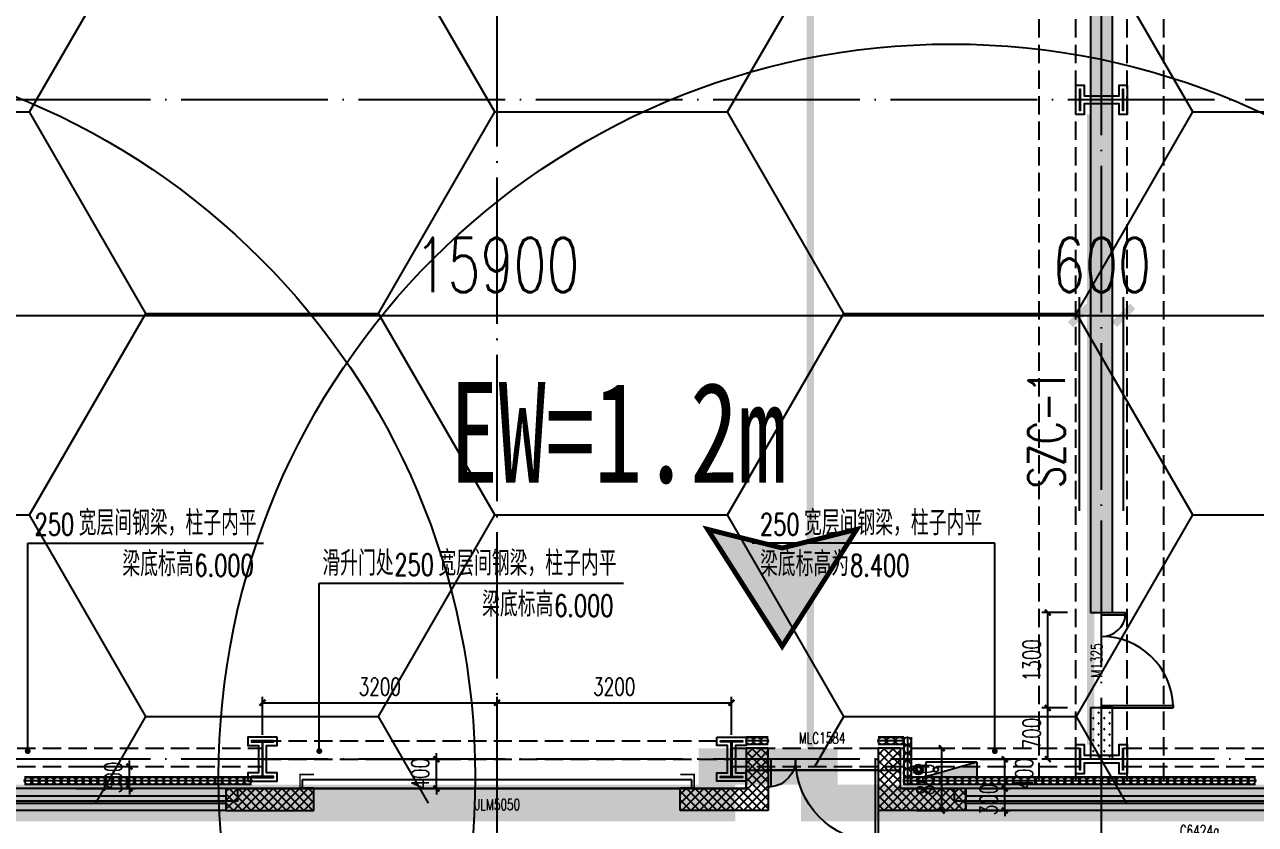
# Model space of a CAD drawing. Extents: x -821772 to -21949, y 506164 to 1049594.
# Drawn here: x -192152 to -175354, y 740930 to 751844 of the extents above; entities that cross this region are included whole.
import ezdxf
from ezdxf.enums import TextEntityAlignment as Align
from ezdxf.xclip import XClip

# ---------------------------------------------------------------- set-up
doc = ezdxf.new("R2010")
doc.units = 0
doc.header["$LTSCALE"] = 1000
doc.header["$MEASUREMENT"] = 0
doc.header["$XCLIPFRAME"] = 2
for name, pattern in [('10平面20250807_t3$0$10平面$0$DASH', [0.35, 0.25, -0.1]), ('10平面20250807_t3$0$CENTER', [2, 1.25, -0.25, 0.25, -0.25]), ('10平面20250807_t3$0$DASH', [0.35, 0.25, -0.1]), ('10平面20250807_t3$0$DOTE', [2.42, 2, -0.2, 0.02, -0.2]), ('ACAD_ISO04W100', [30.5, 24, -3, 0.5, -3]), ('DASH', [0.35, 0.25, -0.1])]:
    doc.linetypes.add(name, pattern=pattern)
doc.layers.get('Defpoints').update_dxf_attribs({"color": 210})
for name, color, linetype, lineweight in [('1-防火分区线', 201, 'DASH', 50), ('10平面20250807_t3$0$LG-ZF消防', 1, 'Continuous', 60), ('10平面20250807_t3$0$S-col', 8, 'Continuous', 0), ('10平面20250807_t3$0$THIN', 8, 'Continuous', 0), ('10平面20250807_t3$0$柱间支撑', 8, '10平面20250807_t3$0$CENTER', 0), ('s疏散距离', 1, 'ACAD_ISO04W100', 18)]:
    doc.layers.add(name, color=color, linetype=linetype, lineweight=lineweight)
for name, color, linetype in [('10平面20250807_t3$0$10平面$0$WINDOW', 8, 'Continuous'), ('10平面20250807_t3$0$10平面$0$WINDOW_TEXT', 8, 'Continuous'), ('10平面20250807_t3$0$A-AXIS-DOTE', 8, '10平面20250807_t3$0$DOTE'), ('10平面20250807_t3$0$A-AXIS-DP', 8, 'Continuous'), ('10平面20250807_t3$0$A-AXIS-SYMB', 8, 'Continuous'), ('10平面20250807_t3$0$A-HATCH-2', 8, 'Continuous'), ('10平面20250807_t3$0$A-HRAIL', 8, 'Continuous'), ('10平面20250807_t3$0$A-LIN-V', 8, 'Continuous'), ('10平面20250807_t3$0$A-SFCE', 8, 'Continuous'), ('10平面20250807_t3$0$A-WINDOW', 8, 'Continuous'), ('10平面20250807_t3$0$AS-WALL', 8, 'Continuous'), ('10平面20250807_t3$0$AS-结构边线层', 8, 'Continuous'), ('10平面20250807_t3$0$DIM_SYMB', 8, 'Continuous'), ('10平面20250807_t3$0$PUB_HATCH', 8, 'Continuous'), ('10平面20250807_t3$0$PUB_TEXT', 8, 'Continuous'), ('10平面20250807_t3$0$SB_ZF消火栓', 10, 'Continuous'), ('10平面20250807_t3$0$建-窗', 8, 'Continuous'), ('10平面20250807_t3$0$建-门窗编号', 8, 'Continuous'), ('PUB_HATCH', 8, 'Continuous'), ('SPACE', 7, 'Continuous'), ('指示', 1, 'Continuous')]:
    doc.layers.add(name, color=color, linetype=linetype)
doc.layers.add('10平面20250807_t3$0$A-加建区域', color=8, linetype='Continuous', plot=False)
doc.styles.add('10平面20250807_t3$0$10平面$0$_TCH_WINDOW', font='SIMPLEX', dxfattribs={"height": 3.5, "bigfont": 'GBCBIG'})
doc.styles.add('10平面20250807_t3$0$_TCH_DIM', font='SIMPLEX', dxfattribs={"bigfont": 'GBCBIG'})
doc.styles.add('10平面20250807_t3$0$_TCH_DIM_T3', font='SIMPLEX', dxfattribs={"width": 0.705882, "bigfont": 'GBCBIG'})
doc.styles.add('10平面20250807_t3$0$A-WIN-LABEL', font='SIMPLEX', dxfattribs={"bigfont": 'GBCBIG'})
doc.styles.add('10平面20250807_t3$0$TSSD_Rein', font='tj-romans1.shx', dxfattribs={"width": 0.7, "bigfont": 'tj-hztxt.shx'})
doc.styles.add('黑体', font='simhei.ttf', dxfattribs={"width": 0.7})
doc.dimstyles.new('10平面20250807_t3$0$_TCH_ARCH&&250', dxfattribs={"dimtxt": 743.75, "dimasz": 250, "dimexe": 250, "dimexo": 250, "dimgap": 315.625, "dimtad": 1, "dimdec": 0, "dimzin": 0, "dimdsep": 46, "dimtxsty": '10平面20250807_t3$0$_TCH_DIM_T3', "dimblk": '10平面20250807_t3$0$_ArchTick', "dimcen": 0.09, "dimclrt": 7, "dimazin": 2, "dimtfac": 1, "dimtdec": 0, "dimtix": 1, "dimtmove": 2, "dimatfit": 3, "dimfxl": 0, "dimtolj": 1, "dimtzin": 0, "dimarcsym": 0})
doc.dimstyles.new('10平面20250807_t3$0$_TCH_ARCH&&80', dxfattribs={"dimtxt": 238, "dimasz": 80, "dimexe": 80, "dimexo": 80, "dimgap": 101, "dimtad": 1, "dimdec": 0, "dimzin": 0, "dimdsep": 46, "dimtxsty": '10平面20250807_t3$0$_TCH_DIM_T3', "dimblk": '10平面20250807_t3$0$_ArchTick', "dimcen": 0.09, "dimclrt": 7, "dimazin": 2, "dimtfac": 1, "dimtdec": 0, "dimtix": 1, "dimtmove": 2, "dimatfit": 3, "dimfxl": 0, "dimtolj": 1, "dimtzin": 0, "dimarcsym": 0})
pattern_1 = [(45, (60, 0), (-60.000061, 60.000061), []), (135, (60, 0), (-60.000061, -60.000061), [])]
pattern_2 = [(45, (25.49, 21.51), (-75.000002, 75.000002), [24, -82.06602]), (135, (192.46, 21.51), (-75.000002, -75.000002), [24, -82.06602])]

# ---------------------------------------------------------------- blocks, each defined once
blk = doc.blocks.new('指示')
at = {"layer": '指示'}
blk.add_hatch(color=8, dxfattribs=at).paths.add_polyline_path([(-248568, -61667), (-245540, -56919), (-242513, -61667), (-245540, -60909)])
at = {"layer": '指示', "color": 240, "const_width": 200}
blk.add_lwpolyline([(-248568, -61667), (-245540, -56919), (-242513, -61667), (-245540, -60909)], close=True, dxfattribs=at)
blk = doc.blocks.new('10平面20250807_t3$0$_ArchTick')
at = {"color": 0, "linetype": 'ByBlock', "const_width": 0.4}
blk.add_lwpolyline([(-0.5, -0.5), (0.5, 0.5)], dxfattribs=at)
blk = doc.blocks.new('*D10145')
at = {"layer": '10平面20250807_t3$0$A-AXIS-DP', "color": 0, "lineweight": -2}
for p, q in [((35032, -62670), (35032, -62150)), ((38232, -62670), (38232, -62150)), ((35032, -62230), (38232, -62230))]:
    blk.add_line(p, q, dxfattribs=at)
at = {"layer": 'Defpoints', "color": 0}
for p in [(38232, -62230), (35032, -62750), (38232, -62750)]:
    blk.add_point(p, dxfattribs=at)
at = {"layer": '10平面20250807_t3$0$A-AXIS-DP', "color": 0, "lineweight": -2, "xscale": 80, "yscale": 80, "zscale": 80, "rotation": 180}
blk.add_blockref('10平面20250807_t3$0$_ArchTick', (35032, -62230), dxfattribs=at)
at = {"layer": '10平面20250807_t3$0$A-AXIS-DP', "color": 0, "lineweight": -2, "xscale": 80, "yscale": 80, "zscale": 80}
blk.add_blockref('10平面20250807_t3$0$_ArchTick', (38232, -62230), dxfattribs=at)
at = {"layer": '10平面20250807_t3$0$A-AXIS-DP', "color": 7, "insert": (36632, -62010), "char_height": 238, "attachment_point": 5, "style": '10平面20250807_t3$0$_TCH_DIM_T3'}
blk.add_mtext('\\A1;3200', dxfattribs=at)
blk = doc.blocks.new('*D10146')
at = {"layer": '10平面20250807_t3$0$A-AXIS-DP', "color": 0, "lineweight": -2}
for p, q in [((31832, -62670), (31832, -62150)), ((35032, -62670), (35032, -62150)), ((31832, -62230), (35032, -62230))]:
    blk.add_line(p, q, dxfattribs=at)
at = {"layer": 'Defpoints', "color": 0}
for p in [(35032, -62230), (31832, -62750), (35032, -62750)]:
    blk.add_point(p, dxfattribs=at)
at = {"layer": '10平面20250807_t3$0$A-AXIS-DP', "color": 0, "lineweight": -2, "xscale": 80, "yscale": 80, "zscale": 80, "rotation": 180}
blk.add_blockref('10平面20250807_t3$0$_ArchTick', (31832, -62230), dxfattribs=at)
at = {"layer": '10平面20250807_t3$0$A-AXIS-DP', "color": 0, "lineweight": -2, "xscale": 80, "yscale": 80, "zscale": 80}
blk.add_blockref('10平面20250807_t3$0$_ArchTick', (35032, -62230), dxfattribs=at)
at = {"layer": '10平面20250807_t3$0$A-AXIS-DP', "color": 7, "insert": (33432, -62010), "char_height": 238, "attachment_point": 5, "style": '10平面20250807_t3$0$_TCH_DIM_T3'}
blk.add_mtext('\\A1;3200', dxfattribs=at)
blk = doc.blocks.new('10平面20250807_t3$0$10平面$0$$DorLib2D$00000126')
at = {"color": 0, "linetype": 'Continuous'}
for p, q in [((-0.532, 0.5), (-0.532, 0.9)), ((0.532, 0.9), (0.532, 0.5))]:
    blk.add_line(p, q, dxfattribs=at)
at = {"color": 0, "linetype": '10平面20250807_t3$0$10平面$0$DASH'}
for p, q in [((-0.532, 0.9), (0.532, 0.9)), ((-0.532, 0.5), (0.532, 0.5))]:
    blk.add_line(p, q, dxfattribs=at)
blk = doc.blocks.new('10平面20250807_t3$0$DOOR2DLIB$SYSLIB$00000123')
at = {"color": 0}
for p, q in [((0.475, -0.001), (0.475, 0.752)), ((0.475, 0.752), (0.5, 0.752)), ((0.5, -0.001), (0.5, 0.752)), ((-0.5, 0), (-0.5, 0.252)), ((-0.475, 0.252), (-0.5, 0.252)), ((-0.475, 0), (-0.475, 0.252)), ((-0.475, 0), (-0.5, 0)), ((0.475, -0.001), (0.5, -0.001))]:
    blk.add_line(p, q, dxfattribs=at)
for centre, radius, start, end in [((0.505, -0.002), 0.755, 92.2493, 179.7238), ((-0.501, 0.003), 0.251, 359.7899, 84.0974)]:
    blk.add_arc(centre, radius, start, end, dxfattribs=at)
blk = doc.blocks.new('10平面20250807_t3$0$G$C325EBD4F')
at = {"layer": '10平面20250807_t3$0$PUB_HATCH'}
h = blk.add_hatch(dxfattribs=at)
h.set_pattern_fill('多孔材料', color=256, scale=30, style=0)
h.set_pattern_definition(pattern_1)
h.paths.add_polyline_path([(3700, -50), (3700, 250), (3400, 250)])
h = blk.add_hatch(dxfattribs=at)
h.set_pattern_fill('多孔材料', color=256, scale=30, style=0)
h.set_pattern_definition(pattern_1)
h.paths.add_polyline_path([(3700, -50), (3400, 250), (3400, -300), (3700, -600)])
h = blk.add_hatch(dxfattribs=at)
h.set_pattern_fill('多孔材料', color=256, scale=30, style=0)
h.set_pattern_definition(pattern_1)
h.paths.add_polyline_path([(5500, 250), (5200, 250), (5200, -50)])
h = blk.add_hatch(dxfattribs=at)
h.set_pattern_fill('多孔材料', color=256, scale=30, style=0)
h.set_pattern_definition(pattern_1)
h.paths.add_polyline_path([(5500, 250), (5200, -50), (5200, -600), (5500, -300)])
h = blk.add_hatch(dxfattribs=at)
h.set_pattern_fill('多孔材料', color=256, scale=30, style=0)
h.set_pattern_definition(pattern_1)
h.paths.add_polyline_path([(3700, -600), (3400, -300), (2500, -300), (2500, -600)])
h = blk.add_hatch(dxfattribs=at)
h.set_pattern_fill('多孔材料', color=256, scale=30, style=0)
h.set_pattern_definition(pattern_1)
h.paths.add_polyline_path([(6400, -300), (5500, -300), (5200, -600), (6400, -600)])
at = {"layer": '10平面20250807_t3$0$10平面$0$WINDOW'}
blk.add_line((5200, -50), (3700, -50), dxfattribs=at)
at = {"layer": '10平面20250807_t3$0$AS-WALL'}
for p, q in [((3700, 250), (3400, 250)), ((3400, 250), (3400, -300)), ((3700, -50), (3700, 250)), ((5500, 250), (5200, 250)), ((5200, 250), (5200, -50)), ((5500, 250), (5500, -300)), ((3700, -50), (3700, -600)), ((5200, -50), (5200, -600)), ((3400, -300), (2500, -300)), ((2500, -600), (2500, -300)), ((6400, -300), (5500, -300)), ((6400, -600), (6400, -300)), ((3700, -600), (2500, -600)), ((6400, -600), (5200, -600))]:
    blk.add_line(p, q, dxfattribs=at)
at = {"layer": '10平面20250807_t3$0$10平面$0$WINDOW'}
ref = blk.add_blockref('10平面20250807_t3$0$DOOR2DLIB$SYSLIB$00000123', (4450, 100), dxfattribs=dict(at, xscale=-1500, yscale=1500, zscale=300, rotation=180.0000000000445))
ref.add_attrib('A', 'MLC1584', (4117, 313), dxfattribs={"layer": '10平面20250807_t3$0$10平面$0$WINDOW_TEXT', "ltscale": 500, "height": 148.8, "style": '10平面20250807_t3$0$10平面$0$_TCH_WINDOW', "width": 0.705882})
ref = blk.add_blockref('10平面20250807_t3$0$10平面$0$$DorLib2D$00000126', (0, -450), dxfattribs=dict(at, xscale=5000, yscale=-300, zscale=300, rotation=180.0000000000008))
ref.add_attrib('A', 'JLM5050', (-301, -594), dxfattribs={"layer": '10平面20250807_t3$0$10平面$0$WINDOW_TEXT', "ltscale": 500, "height": 148.8, "style": '10平面20250807_t3$0$10平面$0$_TCH_WINDOW', "width": 0.705882})
blk = doc.blocks.new('10平面20250807_t3$0$43243')
at = {"layer": '10平面20250807_t3$0$AS-结构边线层'}
blk.add_lwpolyline([(-195964, 741250), (-189244, 741250), (-189244, 741420), (-182304, 741420), (-182304, 741670), (-180204, 741670), (-180204, 741420), (-179464, 741420), (-179464, 741250), (-172744, 741250), (-172744, 741420), (-165804, 741420), (-165804, 741670), (-163704, 741670), (-163704, 741420), (-162964, 741420), (-162964, 741250), (-156244, 741250)], dxfattribs=at)
blk = doc.blocks.new('10平面20250807_t3$0$_FZH')
at = {"layer": '10平面20250807_t3$0$A-HATCH-2'}
blk.add_lwpolyline([(-0.437, -0.25), (-0.437, 0.25), (-0.297, 0.25), (-0.297, 0.067), (0.298, 0.067), (0.298, 0.25), (0.438, 0.25), (0.438, -0.25), (0.298, -0.25), (0.298, -0.068), (-0.297, -0.068), (-0.297, -0.25)], close=True, dxfattribs=at)
at = {"layer": '10平面20250807_t3$0$S-col'}
blk.add_lwpolyline([(-0.375, -0.188), (-0.375, 0.187), (-0.36, 0.187), (-0.36, 0.005), (0.36, 0.005), (0.36, 0.187), (0.375, 0.187), (0.375, -0.188), (0.36, -0.188), (0.36, -0.005), (-0.36, -0.005), (-0.36, -0.188)], close=True, dxfattribs=at)
blk = doc.blocks.new('10平面20250807_t3$0$342343243')
at = {"layer": '10平面20250807_t3$0$A-AXIS-DP', "color": 5}
blk.add_lwpolyline([(-155704, 832070), (-155404, 832070), (-155404, 832058), (-155550, 832058), (-155550, 831582), (-155404, 831582), (-155404, 831570), (-155704, 831570), (-155704, 831582), (-155558, 831582), (-155558, 832058), (-155704, 832058), (-155704, 832070)], close=True, dxfattribs=at)
at = {"layer": '10平面20250807_t3$0$A-HATCH-2'}
blk.add_lwpolyline([(-155754, 832120), (-155354, 832120), (-155354, 832008), (-155500, 832008), (-155500, 831632), (-155354, 831632), (-155354, 831520), (-155754, 831520), (-155754, 831632), (-155608, 831632), (-155608, 832008), (-155754, 832008)], close=True, dxfattribs=at)
blk = doc.blocks.new('10平面20250807_t3$0$w4234324')
at = {"xscale": 800.0000000000005, "yscale": 800.0000000000005, "zscale": 800.0000000000005}
for p in [(-177454, 750820), (-177454, 741820), (-177454, 741820)]:
    blk.add_blockref('10平面20250807_t3$0$_FZH', p, dxfattribs=at)
at = {"layer": '10平面20250807_t3$0$A-AXIS-DP', "xscale": -1}
blk.add_blockref('10平面20250807_t3$0$342343243', (-344458, -90000), dxfattribs=at)
at = {"layer": '10平面20250807_t3$0$A-AXIS-DP'}
blk.add_blockref('10平面20250807_t3$0$342343243', (-26950, -90000), dxfattribs=at)
blk = doc.blocks.new('*D10437')
at = {"layer": '10平面20250807_t3$0$A-WINDOW', "color": 0, "lineweight": -2}
for p, q in [((-177154, 745210), (-177154, 748127)), ((-161254, 745210), (-161254, 748127)), ((-177154, 747877), (-161254, 747877))]:
    blk.add_line(p, q, dxfattribs=at)
at = {"layer": 'Defpoints', "color": 0}
for p in [(-161254, 747877), (-177154, 744960), (-161254, 744960)]:
    blk.add_point(p, dxfattribs=at)
at = {"layer": '10平面20250807_t3$0$A-WINDOW', "color": 0, "lineweight": -2, "xscale": 250, "yscale": 250, "zscale": 250, "rotation": 180}
blk.add_blockref('10平面20250807_t3$0$_ArchTick', (-177154, 747877), dxfattribs=at)
at = {"layer": '10平面20250807_t3$0$A-WINDOW', "color": 0, "lineweight": -2, "xscale": 250, "yscale": 250, "zscale": 250}
blk.add_blockref('10平面20250807_t3$0$_ArchTick', (-161254, 747877), dxfattribs=at)
at = {"layer": '10平面20250807_t3$0$A-WINDOW', "color": 7, "insert": (-169204, 748564), "char_height": 743.8, "attachment_point": 5, "style": '10平面20250807_t3$0$_TCH_DIM_T3'}
blk.add_mtext('\\A1;15900', dxfattribs=at)
blk = doc.blocks.new('*D10438')
at = {"layer": '10平面20250807_t3$0$A-WINDOW', "color": 0, "lineweight": -2}
for p, q in [((-177754, 745210), (-177754, 748127)), ((-177154, 745210), (-177154, 748127)), ((-177754, 747877), (-178004, 747877)), ((-177754, 747877), (-177154, 747877)), ((-177154, 747877), (-176904, 747877))]:
    blk.add_line(p, q, dxfattribs=at)
at = {"layer": 'Defpoints', "color": 0}
for p in [(-177154, 747877), (-177754, 744960), (-177154, 744960)]:
    blk.add_point(p, dxfattribs=at)
at = {"layer": '10平面20250807_t3$0$A-WINDOW', "color": 0, "lineweight": -2, "xscale": 250, "yscale": 250, "zscale": 250}
blk.add_blockref('10平面20250807_t3$0$_ArchTick', (-177754, 747877), dxfattribs=at)
at = {"layer": '10平面20250807_t3$0$A-WINDOW', "color": 0, "lineweight": -2, "xscale": 250, "yscale": 250, "zscale": 250, "rotation": 180}
blk.add_blockref('10平面20250807_t3$0$_ArchTick', (-177154, 747877), dxfattribs=at)
at = {"layer": '10平面20250807_t3$0$A-WINDOW', "color": 7, "insert": (-177454, 748564), "char_height": 743.8, "attachment_point": 5, "style": '10平面20250807_t3$0$_TCH_DIM_T3'}
blk.add_mtext('\\A1;600', dxfattribs=at)
blk = doc.blocks.new('*D10439')
at = {"layer": '10平面20250807_t3$0$A-WINDOW', "color": 0, "lineweight": -2}
for p, q in [((-193654, 745210), (-193654, 748127)), ((-177754, 745210), (-177754, 748127)), ((-193654, 747877), (-177754, 747877))]:
    blk.add_line(p, q, dxfattribs=at)
at = {"layer": 'Defpoints', "color": 0}
for p in [(-177754, 747877), (-193654, 744960), (-177754, 744960)]:
    blk.add_point(p, dxfattribs=at)
at = {"layer": '10平面20250807_t3$0$A-WINDOW', "color": 0, "lineweight": -2, "xscale": 250, "yscale": 250, "zscale": 250, "rotation": 180}
blk.add_blockref('10平面20250807_t3$0$_ArchTick', (-193654, 747877), dxfattribs=at)
at = {"layer": '10平面20250807_t3$0$A-WINDOW', "color": 0, "lineweight": -2, "xscale": 250, "yscale": 250, "zscale": 250}
blk.add_blockref('10平面20250807_t3$0$_ArchTick', (-177754, 747877), dxfattribs=at)
at = {"layer": '10平面20250807_t3$0$A-WINDOW', "color": 7, "insert": (-185704, 748564), "char_height": 743.8, "attachment_point": 5, "style": '10平面20250807_t3$0$_TCH_DIM_T3'}
blk.add_mtext('\\A1;15900', dxfattribs=at)
blk = doc.blocks.new('*D10452')
at = {"layer": '10平面20250807_t3$0$A-AXIS-DP', "color": 0, "lineweight": -2}
for p, q in [((-187260, 741820), (-186452, 741820)), ((-186532, 741820), (-186532, 741900)), ((-186532, 741420), (-186532, 741820)), ((-187260, 741420), (-186452, 741420)), ((-186532, 741420), (-186532, 741340))]:
    blk.add_line(p, q, dxfattribs=at)
at = {"layer": 'Defpoints', "color": 0}
for p in [(-187340, 741820), (-186532, 741820), (-187340, 741420)]:
    blk.add_point(p, dxfattribs=at)
at = {"layer": '10平面20250807_t3$0$A-AXIS-DP', "color": 0, "lineweight": -2, "xscale": 80, "yscale": 80, "zscale": 80}
for p, rotation in [((-186532, 741820), 270), ((-186532, 741420), 90)]:
    blk.add_blockref('10平面20250807_t3$0$_ArchTick', p, dxfattribs=dict(at, rotation=rotation))
at = {"layer": '10平面20250807_t3$0$A-AXIS-DP', "color": 7, "insert": (-186752, 741620), "char_height": 238, "attachment_point": 5, "rotation": 90, "style": '10平面20250807_t3$0$_TCH_DIM_T3'}
blk.add_mtext('\\A1;400', dxfattribs=at)
blk = doc.blocks.new('*D10457')
at = {"layer": '10平面20250807_t3$0$A-AXIS-DP', "color": 0, "lineweight": -2}
for p, q in [((-190722, 741720), (-190722, 741800)), ((-191450, 741720), (-190642, 741720)), ((-190722, 741420), (-190722, 741720)), ((-191450, 741420), (-190642, 741420)), ((-190722, 741420), (-190722, 741340))]:
    blk.add_line(p, q, dxfattribs=at)
at = {"layer": 'Defpoints', "color": 0}
for p in [(-191530, 741720), (-190722, 741720), (-191530, 741420)]:
    blk.add_point(p, dxfattribs=at)
at = {"layer": '10平面20250807_t3$0$A-AXIS-DP', "color": 0, "lineweight": -2, "xscale": 80, "yscale": 80, "zscale": 80}
for p, rotation in [((-190722, 741720), 270), ((-190722, 741420), 90)]:
    blk.add_blockref('10平面20250807_t3$0$_ArchTick', p, dxfattribs=dict(at, rotation=rotation))
at = {"layer": '10平面20250807_t3$0$A-AXIS-DP', "color": 7, "insert": (-190942, 741570), "char_height": 238, "attachment_point": 5, "rotation": 90, "style": '10平面20250807_t3$0$_TCH_DIM_T3'}
blk.add_mtext('\\A1;300', dxfattribs=at)
blk = doc.blocks.new('10平面20250807_t3$0$23124232432')
at = {"layer": '10平面20250807_t3$0$柱间支撑', "const_width": 100}
blk.add_lwpolyline([(-177604, 750620), (-177604, 742020)], dxfattribs=at)
at = {"layer": '10平面20250807_t3$0$THIN', "style": '10平面20250807_t3$0$TSSD_Rein', "width": 0.7}
blk.add_text('SZC-1', height=500, rotation=90, dxfattribs=at).set_placement((-177804, 746320), align=Align.BOTTOM_CENTER)
blk = doc.blocks.new('10平面20250807_t3$0$3333')
at = {"layer": '10平面20250807_t3$0$A-SFCE', "const_width": 20}
blk.add_lwpolyline([(-227064, 766320), (-227064, 766510), (-227244, 766510), (-227244, 766320)], dxfattribs=at)
blk = doc.blocks.new('10平面20250807_t3$0$99平面图例外参$0$$LinePat$圆环')
for points in [[(0, 150), (300, 150)], [(0, 0), (300, 0)], [(0, -150), (300, -150)]]:
    blk.add_lwpolyline(points)
at = {"color": 0}
blk.add_circle((150, 0), 150, dxfattribs=at)
blk = doc.blocks.new('10平面20250807_t3$0$34242343243')
at = {"layer": '10平面20250807_t3$0$A-HRAIL'}
for p, xscale, yscale, zscale, rotation in [((-182204, 742070), 0.333333312028715, 0.3333333333333333, 0.3333333333333333, 180), ((-182104, 742070), 0.333333312028715, 0.3333333333333333, 0.3333333333333333, 180), ((-182004, 742070), 0.333333312028715, 0.3333333333333333, 0.3333333333333333, 180), ((-180388, 742070), 0.3888888888074629, 0.3333333333333333, 0.3333333333333333, 180), ((-180271, 742070), 0.3888888888074629, 0.3333333333333333, 0.3333333333333333, 180), ((-180154, 742070), 0.3888888888074629, 0.3333333333333333, 0.3333333333333333, 180), ((-180104, 742120), 0.3611111227129974, 0.3333333333333333, 0.3333333333333333, 270), ((-180104, 742012), 0.3611111227129974, 0.3333333333333333, 0.3333333333333333, 270), ((-180104, 741903), 0.3611111227129974, 0.3333333333333333, 0.3333333333333333, 270), ((-180104, 741795), 0.3611111227129974, 0.3333333333333333, 0.3333333333333333, 270), ((-180104, 741687), 0.3611111227129974, 0.3333333333333333, 0.3333333333333333, 270), ((-192054, 741526), 0.3333333334243453, 0.3333333334243453, 0.3333333334243453, 180), ((-191954, 741526), 0.3333333334243453, 0.3333333334243453, 0.3333333334243453, 180), ((-191854, 741526), 0.3333333334243453, 0.3333333334243453, 0.3333333334243453, 180), ((-191754, 741526), 0.3333333334243453, 0.3333333334243453, 0.3333333334243453, 180), ((-191654, 741526), 0.3333333334243453, 0.3333333334243453, 0.3333333334243453, 180), ((-191554, 741526), 0.3333333334243453, 0.3333333334243453, 0.3333333334243453, 180), ((-191454, 741526), 0.3333333334243453, 0.3333333334243453, 0.3333333334243453, 180), ((-191354, 741526), 0.3333333334243453, 0.3333333334243453, 0.3333333334243453, 180), ((-191254, 741526), 0.3333333334243453, 0.3333333334243453, 0.3333333334243453, 180), ((-191154, 741526), 0.3333333334243453, 0.3333333334243453, 0.3333333334243453, 180), ((-191054, 741526), 0.3333333334243453, 0.3333333334243453, 0.3333333334243453, 180), ((-190954, 741526), 0.3333333334243453, 0.3333333334243453, 0.3333333334243453, 180), ((-190854, 741526), 0.3333333334243453, 0.3333333334243453, 0.3333333334243453, 180), ((-190754, 741526), 0.3333333334243453, 0.3333333334243453, 0.3333333334243453, 180), ((-190654, 741526), 0.3333333334243453, 0.3333333334243453, 0.3333333334243453, 180), ((-190554, 741526), 0.3333333334243453, 0.3333333334243453, 0.3333333334243453, 180), ((-190454, 741526), 0.3333333334243453, 0.3333333334243453, 0.3333333334243453, 180), ((-190354, 741526), 0.3333333334243453, 0.3333333334243453, 0.3333333334243453, 180), ((-190254, 741526), 0.3333333334243453, 0.3333333334243453, 0.3333333334243453, 180), ((-190154, 741526), 0.3333333334243453, 0.3333333334243453, 0.3333333334243453, 180), ((-190054, 741526), 0.3333333334243453, 0.3333333334243453, 0.3333333334243453, 180), ((-189954, 741526), 0.3333333334243453, 0.3333333334243453, 0.3333333334243453, 180), ((-189854, 741526), 0.3333333334243453, 0.3333333334243453, 0.3333333334243453, 180), ((-189754, 741526), 0.3333333334243453, 0.3333333334243453, 0.3333333334243453, 180), ((-189654, 741526), 0.3333333334243453, 0.3333333334243453, 0.3333333334243453, 180), ((-189554, 741526), 0.3333333334243453, 0.3333333334243453, 0.3333333334243453, 180), ((-189454, 741526), 0.3333333334243453, 0.3333333334243453, 0.3333333334243453, 180), ((-189354, 741526), 0.3333333334243453, 0.3333333334243453, 0.3333333334243453, 180), ((-189254, 741526), 0.3333333334243453, 0.3333333334243453, 0.3333333334243453, 180), ((-189154, 741526), 0.3333333334243453, 0.3333333334243453, 0.3333333334243453, 180), ((-189054, 741526), 0.3333333334243453, 0.3333333334243453, 0.3333333334243453, 180), ((-180104, 741578), 0.3611111227129974, 0.3333333333333333, 0.3333333333333333, 270), ((-180054, 741526), 0.3333333334243581, 0.3333333334243581, 0.3333333334243581, 180), ((-179954, 741526), 0.3333333334243581, 0.3333333334243581, 0.3333333334243581, 180), ((-179854, 741526), 0.3333333334243581, 0.3333333334243581, 0.3333333334243581, 180), ((-179754, 741526), 0.3333333334243581, 0.3333333334243581, 0.3333333334243581, 180), ((-179654, 741526), 0.3333333334243581, 0.3333333334243581, 0.3333333334243581, 180), ((-179554, 741526), 0.3333333334243581, 0.3333333334243581, 0.3333333334243581, 180), ((-179454, 741526), 0.3333333334243581, 0.3333333334243581, 0.3333333334243581, 180), ((-179354, 741526), 0.3333333334243581, 0.3333333334243581, 0.3333333334243581, 180), ((-179254, 741526), 0.3333333334243581, 0.3333333334243581, 0.3333333334243581, 180), ((-179154, 741526), 0.3333333334243581, 0.3333333334243581, 0.3333333334243581, 180), ((-179054, 741526), 0.3333333334243581, 0.3333333334243581, 0.3333333334243581, 180), ((-178954, 741526), 0.3333333334243581, 0.3333333334243581, 0.3333333334243581, 180), ((-178854, 741526), 0.3333333334243581, 0.3333333334243581, 0.3333333334243581, 180), ((-178754, 741526), 0.3333333334243581, 0.3333333334243581, 0.3333333334243581, 180), ((-178654, 741526), 0.3333333334243581, 0.3333333334243581, 0.3333333334243581, 180), ((-178554, 741526), 0.3333333334243581, 0.3333333334243581, 0.3333333334243581, 180), ((-178454, 741526), 0.3333333334243581, 0.3333333334243581, 0.3333333334243581, 180), ((-178354, 741526), 0.3333333334243581, 0.3333333334243581, 0.3333333334243581, 180), ((-178254, 741526), 0.3333333334243581, 0.3333333334243581, 0.3333333334243581, 180), ((-178154, 741526), 0.3333333334243581, 0.3333333334243581, 0.3333333334243581, 180), ((-178054, 741526), 0.3333333334243581, 0.3333333334243581, 0.3333333334243581, 180), ((-177954, 741526), 0.3333333334243581, 0.3333333334243581, 0.3333333334243581, 180), ((-177854, 741526), 0.3333333334243581, 0.3333333334243581, 0.3333333334243581, 180), ((-177754, 741526), 0.3333333334243581, 0.3333333334243581, 0.3333333334243581, 180), ((-177654, 741526), 0.3333333334243581, 0.3333333334243581, 0.3333333334243581, 180), ((-177554, 741526), 0.3333333334243581, 0.3333333334243581, 0.3333333334243581, 180), ((-177454, 741526), 0.3333333334243581, 0.3333333334243581, 0.3333333334243581, 180), ((-177354, 741526), 0.3333333334243581, 0.3333333334243581, 0.3333333334243581, 180), ((-177254, 741526), 0.3333333334243581, 0.3333333334243581, 0.3333333334243581, 180), ((-177154, 741526), 0.3333333334243581, 0.3333333334243581, 0.3333333334243581, 180), ((-177054, 741526), 0.3333333334243581, 0.3333333334243581, 0.3333333334243581, 180), ((-176954, 741526), 0.3333333334243581, 0.3333333334243581, 0.3333333334243581, 180), ((-176854, 741526), 0.3333333334243581, 0.3333333334243581, 0.3333333334243581, 180), ((-176754, 741526), 0.3333333334243581, 0.3333333334243581, 0.3333333334243581, 180), ((-176654, 741526), 0.3333333334243581, 0.3333333334243581, 0.3333333334243581, 180), ((-176554, 741526), 0.3333333334243581, 0.3333333334243581, 0.3333333334243581, 180), ((-176454, 741526), 0.3333333334243581, 0.3333333334243581, 0.3333333334243581, 180), ((-176354, 741526), 0.3333333334243581, 0.3333333334243581, 0.3333333334243581, 180), ((-176254, 741526), 0.3333333334243581, 0.3333333334243581, 0.3333333334243581, 180), ((-176154, 741526), 0.3333333334243581, 0.3333333334243581, 0.3333333334243581, 180), ((-176054, 741526), 0.3333333334243581, 0.3333333334243581, 0.3333333334243581, 180), ((-175954, 741526), 0.3333333334243581, 0.3333333334243581, 0.3333333334243581, 180), ((-175854, 741526), 0.3333333334243581, 0.3333333334243581, 0.3333333334243581, 180), ((-175754, 741526), 0.3333333334243581, 0.3333333334243581, 0.3333333334243581, 180), ((-175654, 741526), 0.3333333334243581, 0.3333333334243581, 0.3333333334243581, 180), ((-175554, 741526), 0.3333333334243581, 0.3333333334243581, 0.3333333334243581, 180), ((-175454, 741526), 0.3333333334243581, 0.3333333334243581, 0.3333333334243581, 180), ((-175354, 741526), 0.3333333334243581, 0.3333333334243581, 0.3333333334243581, 180)]:
    blk.add_blockref('10平面20250807_t3$0$99平面图例外参$0$$LinePat$圆环', p, dxfattribs=dict(at, xscale=xscale, yscale=yscale, zscale=zscale, rotation=rotation))
at = {"layer": '10平面20250807_t3$0$A-SFCE', "xscale": -1.000000000000023, "rotation": 90}
blk.add_blockref('10平面20250807_t3$0$3333', (578116, 514366), dxfattribs=at)
at = {"layer": '10平面20250807_t3$0$A-SFCE', "rotation": 270}
blk.add_blockref('10平面20250807_t3$0$3333', (-949524, 514366), dxfattribs=at)
blk = doc.blocks.new('10平面20250807_t3$0$423432433333')
at = {"layer": '10平面20250807_t3$0$PUB_HATCH'}
h = blk.add_hatch(dxfattribs=at)
h.set_pattern_fill('石膏板', color=256, scale=30, style=0)
h.set_pattern_definition(pattern_2)
h.paths.add_polyline_path([(-174910, 779832), (-174910, 743870), (-174610, 743870), (-174610, 779832)])
h = blk.add_hatch(dxfattribs=at)
h.set_pattern_fill('石膏板', color=256, scale=30, style=0)
h.set_pattern_definition(pattern_2)
h.paths.add_polyline_path([(-174610, 741874), (-174610, 742570), (-174910, 742570), (-174910, 741874)])
at = {"layer": '10平面20250807_t3$0$AS-WALL'}
for p, q in [((-174910, 779832), (-174910, 743870)), ((-174610, 743870), (-174610, 779832)), ((-174910, 743870), (-174610, 743870)), ((-174610, 742570), (-174910, 742570)), ((-174910, 742570), (-174910, 741874)), ((-174610, 741874), (-174610, 742570)), ((-174910, 741874), (-174610, 741874))]:
    blk.add_line(p, q, dxfattribs=at)
at = {"layer": '10平面20250807_t3$0$10平面$0$WINDOW'}
ref = blk.add_blockref('10平面20250807_t3$0$DOOR2DLIB$SYSLIB$00000123', (-174760, 743220), dxfattribs=dict(at, xscale=-1300, yscale=-1300, zscale=300, rotation=90.0000000009351))
ref.add_attrib('A', 'M1325', (-174753, 742985), dxfattribs={"layer": '10平面20250807_t3$0$10平面$0$WINDOW_TEXT', "ltscale": 500, "height": 148.8, "rotation": 90, "style": '10平面20250807_t3$0$10平面$0$_TCH_WINDOW', "width": 0.705882})
blk = doc.blocks.new('10平面20250807_t3$0$A$C5D961328')
at = {"layer": '10平面20250807_t3$0$SB_ZF消火栓'}
blk.add_hatch(color=256, dxfattribs=at).paths.add_polyline_path([(0, 40), (700, 40), (700, 240)])
at = {"layer": '10平面20250807_t3$0$A-LIN-V', "ltscale": 500}
blk.add_circle((350, 40), 10001, dxfattribs=at)
at = {"layer": '10平面20250807_t3$0$SB_ZF消火栓'}
for p, q in [((700, 240), (0, 240)), ((0, 240), (0, 40)), ((700, 240), (0, 40)), ((700, 240), (700, 40)), ((0, 40), (700, 40))]:
    blk.add_line(p, q, dxfattribs=at)
at = {"layer": '10平面20250807_t3$0$SB_ZF消火栓', "color": 1}
blk.add_circle((140, 140), 32.5, dxfattribs=at)
blk = doc.blocks.new('10平面20250807_t3$0$43242343')
at = {"layer": '10平面20250807_t3$0$LG-ZF消防', "linetype": 'Continuous'}
blk.add_circle((-179954, 741678), 50, dxfattribs=at)
blk = doc.blocks.new('10平面20250807_t3$0$234243242332')
at = {"layer": '10平面20250807_t3$0$LG-ZF消防', "linetype": 'Continuous'}
blk.add_blockref('10平面20250807_t3$0$43242343', (0, 0), dxfattribs=at)
at = {"layer": '10平面20250807_t3$0$SB_ZF消火栓'}
for p in [(-196354, 741538), (-179854, 741538)]:
    blk.add_blockref('10平面20250807_t3$0$A$C5D961328', p, dxfattribs=at)
blk = doc.blocks.new('*D11587')
at = {"layer": '10平面20250807_t3$0$A-AXIS-DP', "color": 0, "lineweight": -2}
for p, q in [((-177920, 742520), (-178267, 742520)), ((-178187, 741820), (-178187, 742520)), ((-177920, 741820), (-178267, 741820))]:
    blk.add_line(p, q, dxfattribs=at)
at = {"layer": 'Defpoints', "color": 0}
for p in [(-178187, 742520), (-177840, 742520), (-177840, 741820)]:
    blk.add_point(p, dxfattribs=at)
at = {"layer": '10平面20250807_t3$0$A-AXIS-DP', "color": 0, "lineweight": -2, "xscale": 80, "yscale": 80, "zscale": 80}
for p, rotation in [((-178187, 742520), 90), ((-178187, 741820), 270)]:
    blk.add_blockref('10平面20250807_t3$0$_ArchTick', p, dxfattribs=dict(at, rotation=rotation))
at = {"layer": '10平面20250807_t3$0$A-AXIS-DP', "color": 7, "insert": (-178407, 742170), "char_height": 238, "attachment_point": 5, "rotation": 90, "style": '10平面20250807_t3$0$_TCH_DIM_T3'}
blk.add_mtext('\\A1;700', dxfattribs=at)
blk = doc.blocks.new('*D11588')
at = {"layer": '10平面20250807_t3$0$A-AXIS-DP', "color": 0, "lineweight": -2}
for p, q in [((-177920, 743820), (-178267, 743820)), ((-178187, 742520), (-178187, 743820)), ((-177920, 742520), (-178267, 742520))]:
    blk.add_line(p, q, dxfattribs=at)
at = {"layer": 'Defpoints', "color": 0}
for p in [(-178187, 743820), (-177840, 743820), (-177840, 742520)]:
    blk.add_point(p, dxfattribs=at)
at = {"layer": '10平面20250807_t3$0$A-AXIS-DP', "color": 0, "lineweight": -2, "xscale": 80, "yscale": 80, "zscale": 80}
for p, rotation in [((-178187, 743820), 90), ((-178187, 742520), 270)]:
    blk.add_blockref('10平面20250807_t3$0$_ArchTick', p, dxfattribs=dict(at, rotation=rotation))
at = {"layer": '10平面20250807_t3$0$A-AXIS-DP', "color": 7, "insert": (-178407, 743170), "char_height": 238, "attachment_point": 5, "rotation": 90, "style": '10平面20250807_t3$0$_TCH_DIM_T3'}
blk.add_mtext('\\A1;1300', dxfattribs=at)
blk = doc.blocks.new('*D11858')
at = {"layer": '10平面20250807_t3$0$A-AXIS-DP', "color": 0, "lineweight": -2}
for p, q in [((-178775, 741420), (-178775, 741500)), ((-179114, 741420), (-178695, 741420)), ((-178775, 741120), (-178775, 741420)), ((-179114, 741120), (-178695, 741120)), ((-178775, 741120), (-178775, 741040))]:
    blk.add_line(p, q, dxfattribs=at)
at = {"layer": 'Defpoints', "color": 0}
for p in [(-179194, 741420), (-178775, 741420), (-179194, 741120)]:
    blk.add_point(p, dxfattribs=at)
at = {"layer": '10平面20250807_t3$0$A-AXIS-DP', "color": 0, "lineweight": -2, "xscale": 80, "yscale": 80, "zscale": 80}
for p, rotation in [((-178775, 741420), 270), ((-178775, 741120), 90)]:
    blk.add_blockref('10平面20250807_t3$0$_ArchTick', p, dxfattribs=dict(at, rotation=rotation))
at = {"layer": '10平面20250807_t3$0$A-AXIS-DP', "color": 7, "insert": (-178995, 741270), "char_height": 238, "attachment_point": 5, "rotation": 90, "style": '10平面20250807_t3$0$_TCH_DIM_T3'}
blk.add_mtext('\\A1;300', dxfattribs=at)
blk = doc.blocks.new('*D11859')
at = {"layer": '10平面20250807_t3$0$A-AXIS-DP', "color": 0, "lineweight": -2}
for p, q in [((-179114, 741820), (-178695, 741820)), ((-178775, 741420), (-178775, 741820)), ((-179114, 741420), (-178695, 741420))]:
    blk.add_line(p, q, dxfattribs=at)
at = {"layer": 'Defpoints', "color": 0}
for p in [(-179194, 741820), (-178775, 741820), (-179194, 741420)]:
    blk.add_point(p, dxfattribs=at)
at = {"layer": '10平面20250807_t3$0$A-AXIS-DP', "color": 0, "lineweight": -2, "xscale": 80, "yscale": 80, "zscale": 80}
for p, rotation in [((-178775, 741820), 90), ((-178775, 741420), 270)]:
    blk.add_blockref('10平面20250807_t3$0$_ArchTick', p, dxfattribs=dict(at, rotation=rotation))
at = {"layer": '10平面20250807_t3$0$A-AXIS-DP', "color": 7, "insert": (-178510, 741620), "char_height": 238, "attachment_point": 5, "rotation": 90, "style": '10平面20250807_t3$0$_TCH_DIM_T3'}
blk.add_mtext('\\A1;400', dxfattribs=at)
blk = doc.blocks.new('*D11886')
at = {"layer": '10平面20250807_t3$0$A-AXIS-DP', "color": 0, "lineweight": -2}
for p, q in [((-179974, 741970), (-179555, 741970)), ((-179635, 741120), (-179635, 741970)), ((-179974, 741120), (-179555, 741120))]:
    blk.add_line(p, q, dxfattribs=at)
at = {"layer": 'Defpoints', "color": 0}
for p in [(-180054, 741970), (-179635, 741970), (-180054, 741120)]:
    blk.add_point(p, dxfattribs=at)
at = {"layer": '10平面20250807_t3$0$A-AXIS-DP', "color": 0, "lineweight": -2, "xscale": 80, "yscale": 80, "zscale": 80}
for p, rotation in [((-179635, 741970), 90), ((-179635, 741120), 270)]:
    blk.add_blockref('10平面20250807_t3$0$_ArchTick', p, dxfattribs=dict(at, rotation=rotation))
at = {"layer": '10平面20250807_t3$0$A-AXIS-DP', "color": 7, "insert": (-179855, 741545), "char_height": 238, "attachment_point": 5, "rotation": 90, "style": '10平面20250807_t3$0$_TCH_DIM_T3'}
blk.add_mtext('\\A1;850', dxfattribs=at)
blk = doc.blocks.new('10平面20250807_t3$0$WINDOW2DLIB$DYNSTYLE$00000005')
at = {"color": 0}
for points in [[(-0.5, 0.5), (-0.5, -0.5)], [(-0.5, 0.5), (0.5, 0.5)], [(0.5, -0.5), (0.5, 0.5)], [(0.5, 0.1667), (-0.5, 0.1667)], [(0.5, -0.1667), (-0.5, -0.1667)], [(-0.5, -0.5), (0.5, -0.5)]]:
    blk.add_lwpolyline(points, dxfattribs=at)
blk = doc.blocks.new('10平面20250807_t3$0$dote')
at = {"layer": '10平面20250807_t3$0$A-AXIS-DOTE'}
for p, q in [((35032.2, -69160), (35032.2, 36662.3)), ((43282.2, -69003), (43282.2, 36662.3)), ((76282.2, -54000), (-41310, -54000)), ((76282.2, -63000), (-41310, -63000))]:
    blk.add_line(p, q, dxfattribs=at)
at = {"layer": '10平面20250807_t3$0$A-AXIS-DP'}
for p1, p2, picture, middle in [((31832.2, -62750), (35032.2, -62750), '*D10146', (33432.2, -62010)), ((35032.2, -62750), (38232.2, -62750), '*D10145', (36632.2, -62010))]:
    dim = blk.add_aligned_dim(p1=p1, p2=p2, distance=520, dimstyle='10平面20250807_t3$0$_TCH_ARCH&&80', dxfattribs=at)
    dim.commit()
    dim.dimension.update_dxf_attribs({"geometry": picture, "text_midpoint": middle})
blk = doc.blocks.new('10平面20250807_t3$0$3243243')
at = {"layer": '10平面20250807_t3$0$A-AXIS-SYMB'}
for p, q in [((-192110, 741930), (-192110, 744770)), ((-192110, 744770), (-188890, 744770)), ((-178910, 744770), (-182220, 744770)), ((-178910, 741930), (-178910, 744770)), ((-188130, 741930), (-188130, 744220)), ((-188130, 744220), (-183980, 744220))]:
    blk.add_line(p, q, dxfattribs=at)
at = {"layer": '10平面20250807_t3$0$A-AXIS-SYMB', "const_width": 40}
for points in [[(-192110, 741910, 1), (-192110, 741950, 1)], [(-188130, 741910, 1), (-188130, 741950, 1)], [(-178910, 741910, 1), (-178910, 741950, 1)]]:
    blk.add_lwpolyline(points, format="xyb", close=True, dxfattribs=at)
at = {"layer": '10平面20250807_t3$0$A-HATCH-2', "linetype": '10平面20250807_t3$0$DASH'}
for p, q in [((-178304.2, 741520), (-178304.2, 832220)), ((-177804.2, 741520), (-177804.2, 832220)), ((-177104.2, 741520), (-177104.2, 832220)), ((-176604.2, 741520), (-176604.2, 832220))]:
    blk.add_line(p, q, dxfattribs=at)
at = {"layer": '10平面20250807_t3$0$A-SFCE', "linetype": '10平面20250807_t3$0$DASH'}
for p, q in [((-193654.2, 741970), (-188900.2, 741970)), ((-177154.2, 741970), (-172400.2, 741970)), ((-193654.2, 741720), (-188900.2, 741720)), ((-177154.2, 741720), (-172400.2, 741720))]:
    blk.add_line(p, q, dxfattribs=at)
at = {"layer": '10平面20250807_t3$0$A-SFCE', "color": 3, "linetype": '10平面20250807_t3$0$DASH'}
for p, q in [((-188900.2, 742070), (-182508.2, 742070)), ((-188900.2, 741820), (-182508.2, 741820))]:
    blk.add_line(p, q, dxfattribs=at)
at = {"layer": '10平面20250807_t3$0$A-SFCE', "color": 2, "linetype": '10平面20250807_t3$0$DASH'}
for p, q in [((-182508.2, 741970), (-177754.2, 741970)), ((-182508.2, 741720), (-177754.2, 741720))]:
    blk.add_line(p, q, dxfattribs=at)
at = {"layer": '10平面20250807_t3$0$PUB_TEXT', "style": '10平面20250807_t3$0$_TCH_DIM', "width": 0.705882}
for s, p in [('250', (-192015.2, 744875)), ('250', (-182115, 744875)), ('6.000', (-189835, 744315)), ('250', (-187105.2, 744325)), ('8.400', (-180886.3, 744315)), ('6.000', (-184925, 743765))]:
    blk.add_text(s, height=297.5, dxfattribs=at).set_placement(p)
at = {"layer": '10平面20250807_t3$0$PUB_TEXT', "style": '10平面20250807_t3$0$_TCH_DIM'}
for s, p in [('宽层间钢梁，柱子内平', (-191415.2, 744875)), ('宽层间钢梁，柱子内平', (-181515, 744875)), ('梁底标高', (-190818, 744315)), ('滑升门处', (-188088.2, 744325)), ('宽层间钢梁，柱子内平', (-186505.2, 744325)), ('梁底标高为', (-182115, 744315)), ('梁底标高', (-185908, 743765))]:
    blk.add_text(s, height=337.59, dxfattribs=at).set_placement(p)
at = {"layer": '10平面20250807_t3$0$A-AXIS-DP', "color": 1}
for p1, p2, picture, middle in [((-191530, 741420), (-191530, 741720), '*D10457', (-190942, 741570)), ((-187340, 741420), (-187340, 741820), '*D10452', (-186752, 741620))]:
    dim = blk.add_aligned_dim(p1=p1, p2=p2, distance=-808, dimstyle='10平面20250807_t3$0$_TCH_ARCH&&80', dxfattribs=at)
    dim.commit()
    dim.dimension.update_dxf_attribs({"geometry": picture, "text_midpoint": middle})
at = {"layer": '10平面20250807_t3$0$A-WINDOW'}
for p1, p2, picture, middle in [((-193654.2, 744960), (-177754.2, 744960), '*D10439', (-185704.2, 748564.2)), ((-177754.2, 744960), (-177154.2, 744960), '*D10438', (-177454.2, 748564.2)), ((-177154.2, 744960), (-161254.2, 744960), '*D10437', (-169204.2, 748564.2))]:
    dim = blk.add_aligned_dim(p1=p1, p2=p2, distance=2916.7, dimstyle='10平面20250807_t3$0$_TCH_ARCH&&250', dxfattribs=at)
    dim.commit()
    dim.dimension.update_dxf_attribs({"geometry": picture, "text_midpoint": middle})
blk = doc.blocks.new('10平面20250807_t3')
at = {"layer": '10平面20250807_t3$0$PUB_HATCH'}
h = blk.add_hatch(dxfattribs=at)
h.set_pattern_fill('多孔材料', color=256, scale=30, style=0)
h.set_pattern_definition(pattern_1)
h.paths.add_polyline_path([(-188204.2, 741420), (-189404.2, 741420), (-189404.2, 741120), (-188204.2, 741120)])
at = {"layer": '10平面20250807_t3$0$AS-WALL'}
for p, q in [((-188204.2, 741420), (-189404.2, 741420)), ((-189404.2, 741420), (-189404.2, 741120)), ((-188204.2, 741120), (-188204.2, 741420)), ((-179304.2, 741420), (-179304.2, 741120)), ((-189404.2, 741120), (-188204.2, 741120))]:
    blk.add_line(p, q, dxfattribs=at)
blk.add_blockref('10平面20250807_t3$0$G$C325EBD4F', (-185704.2, 741720))
at = {"layer": '10平面20250807_t3$0$A-AXIS-DP'}
blk.add_blockref('10平面20250807_t3$0$3243243', (0, 0), dxfattribs=at)
at = {"layer": '10平面20250807_t3$0$A-WINDOW'}
for name in ['10平面20250807_t3$0$43243', '10平面20250807_t3$0$w4234324']:
    blk.add_blockref(name, (0, 0), dxfattribs=at)
at = {"layer": '10平面20250807_t3$0$A-加建区域'}
blk.add_blockref('10平面20250807_t3$0$423432433333', (-2694.2, -50), dxfattribs=at)
at = {"layer": '10平面20250807_t3$0$AS-WALL'}
blk.add_blockref('10平面20250807_t3$0$dote', (-220736.4, 804820), dxfattribs=at)
at = {"layer": '10平面20250807_t3$0$DIM_SYMB'}
blk.add_blockref('10平面20250807_t3$0$34242343243', (0, 0), dxfattribs=at)
at = {"layer": '10平面20250807_t3$0$SB_ZF消火栓', "linetype": 'Continuous'}
blk.add_blockref('10平面20250807_t3$0$234243242332', (0, 0), dxfattribs=at)
at = {"layer": '10平面20250807_t3$0$建-窗'}
ref = blk.add_blockref('10平面20250807_t3$0$WINDOW2DLIB$DYNSTYLE$00000005', (-192604.2, 741270), dxfattribs=dict(at, xscale=6400, yscale=-300, zscale=300, rotation=179.9999999999903))
ref.add_attrib('A', 'C6424', (-192844.2, 740770.6), dxfattribs={"layer": '10平面20250807_t3$0$建-门窗编号', "ltscale": 500, "height": 148.75, "rotation": 360, "style": '10平面20250807_t3$0$A-WIN-LABEL', "width": 0.705882})
ref = blk.add_blockref('10平面20250807_t3$0$WINDOW2DLIB$DYNSTYLE$00000005', (-176104.2, 741270), dxfattribs=dict(at, xscale=6400, yscale=-300, zscale=300, rotation=179.9999999999903))
ref.add_attrib('A', 'C6424a', (-176386.7, 740770.6), dxfattribs={"layer": '10平面20250807_t3$0$建-门窗编号', "ltscale": 500, "height": 148.75, "rotation": 360, "style": '10平面20250807_t3$0$A-WIN-LABEL', "width": 0.705882})
at = {"layer": '10平面20250807_t3$0$柱间支撑'}
blk.add_blockref('10平面20250807_t3$0$23124232432', (0, 0), dxfattribs=at)
at = {"layer": '10平面20250807_t3$0$A-AXIS-DP'}
for p1, p2, distance, picture, middle in [((-177840, 742520), (-177840, 743820), 346.8, '*D11588', (-178406.8, 743170)), ((-177840, 741820), (-177840, 742520), 346.8, '*D11587', (-178406.8, 742170)), ((-180054.2, 741120), (-180054.2, 741970), -419.3, '*D11886', (-179854.8, 741545)), ((-179194.2, 741120), (-179194.2, 741420), -419.3, '*D11858', (-178994.8, 741270))]:
    dim = blk.add_aligned_dim(p1=p1, p2=p2, distance=distance, dimstyle='10平面20250807_t3$0$_TCH_ARCH&&80', dxfattribs=at)
    dim.commit()
    dim.dimension.update_dxf_attribs({"geometry": picture, "text_midpoint": middle})
dim = blk.add_linear_dim(base=(-178774.8, 741820), p1=(-179194.2, 741420), p2=(-179194.2, 741820), angle=90, dimstyle='10平面20250807_t3$0$_TCH_ARCH&&80', dxfattribs=at)
dim.commit()
dim.dimension.update_dxf_attribs({"geometry": '*D11859', "text_midpoint": (-178510, 741620), "dimtype": 129})

msp = doc.modelspace()

# ---------------------------------------------------------------- block references
at = {"ltscale": 100}
ref = msp.add_blockref('10平面20250807_t3', (0, 0), dxfattribs=at)
XClip(ref).set_block_clipping_path([(-386212.6353242097, 506163.79756496), (-21948.7593967821, 884998.2285294847)])

# ---------------------------------------------------------------- next in the draw order: hatches: boundary and pattern name
at = {"layer": 'PUB_HATCH', "ltscale": 5000}
h = msp.add_hatch(dxfattribs=at)
h.set_pattern_fill('HONEY', color=8, scale=2000)
h.set_pattern_definition([(0, (0, 0), (4762.5, 2749.63), [3175, -6350]), (120, (0, 0), (-4762.499, 2749.631), [3175, -6350]), (60, (0, 0), (0.0006, 5499.261), [-6350, 3175])])
h.paths.add_polyline_path([(-148304.2, 741220), (-148304.2, 741720), (-149704.2, 741720), (-149704.2, 741220), (-164804.2, 741220), (-164804.2, 741720), (-166204.2, 741720), (-166204.2, 741220), (-181304.2, 741220), (-181304.2, 741720), (-182704.2, 741720), (-182704.2, 741220), (-197804.2, 741220), (-197804.2, 741720), (-199204.2, 741720), (-199204.2, 741220), (-214304.2, 741220), (-214304.2, 741720), (-215704.2, 741720), (-215704.2, 741220), (-254554.2, 741220), (-254554.2, 760283.3), (-231116.1, 832520), (-215704.2, 832520), (-215704.2, 832020), (-214304.2, 832020), (-214304.2, 832520), (-182704.2, 832520), (-182704.2, 832020), (-181304.2, 832020), (-181304.2, 832520), (-157104.2, 832520), (-157104.2, 832020), (-155704.2, 832020), (-155704.2, 832520), (-143954.2, 832520), (-143954.2, 741220)])

# ---------------------------------------------------------------- next in the draw order: linework, layer by layer
at = {"layer": '1-防火分区线', "color": 1, "linetype": 'DASH', "ltscale": 5, "const_width": 500}
msp.add_lwpolyline([(-143954.2, 832520), (-143954.2, 741220), (-148304.2, 741220), (-148304.2, 741720), (-149704.2, 741720), (-149704.2, 741220), (-164804.2, 741220), (-164804.2, 741720), (-166204.2, 741720), (-166204.2, 741220), (-181304.2, 741220), (-181304.2, 741720), (-182704.2, 741720), (-182704.2, 741220), (-197804.2, 741220), (-197804.2, 741720), (-199204.2, 741720), (-199204.2, 741220), (-214304.2, 741220)], dxfattribs=at)
at = {"layer": 's疏散距离', "linetype": 'DASH', "ltscale": 2, "const_width": 100}
msp.add_lwpolyline([(-181428.3, 741720), (-181428.3, 832020)], dxfattribs=at)

# ---------------------------------------------------------------- next in the draw order: block references
at = {"layer": '指示', "xscale": -0.3359999999217689, "yscale": 0.3359999999217689, "zscale": 0.3359999999217689, "rotation": 179.999955524289}
msp.add_blockref('指示', (-99310.7, 724236.2), dxfattribs=at)

# ---------------------------------------------------------------- next in the draw order: texts
at = {"layer": 'SPACE', "style": '黑体', "width": 0.7}
msp.add_text('EW=1.2m', height=1375.11, dxfattribs=at).set_placement((-186343.5, 745591.3))

doc.saveas('drawing.dxf')
